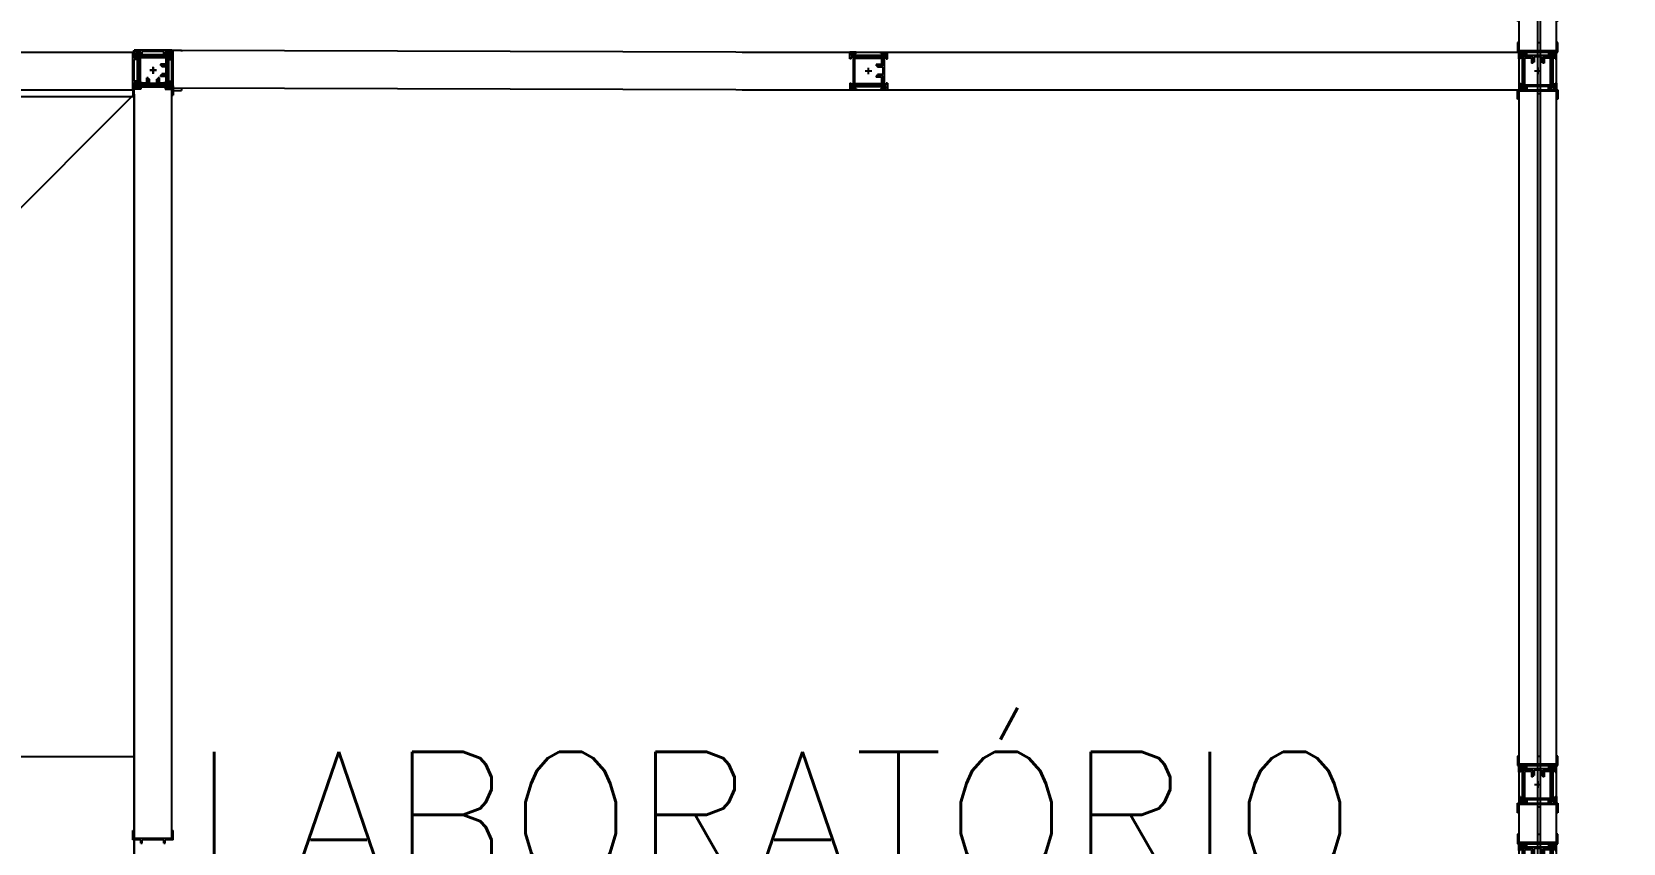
# Model space of a CAD drawing. Header units: millimetres. Extents: x 2280 to 2568, y 1267 to 1403.
# Drawn here: x 2296.326 to 2298.737, y 1352.318 to 1353.548 of the extents above; entities that cross this region are included whole.
import ezdxf

# ---------------------------------------------------------------- set-up
doc = ezdxf.new("R2010")
doc.units = ezdxf.units.MM
doc.linetypes.add('HIDDEN', pattern=[0.375, 0.25, -0.125])
for name, color, linetype in [('6', 6, 'Continuous'), ('ALV', 2, 'Continuous'), ('DIV', 2, 'Continuous'), ('PL-Áreas-Depto', 2, 'Continuous'), ('PROJEÇÃO', 1, 'HIDDEN'), ('REVISÃO', 6, 'Continuous'), ('TEXTO', 2, 'Continuous')]:
    doc.layers.add(name, color=color, linetype=linetype)
doc.layers.get('REVISÃO').off()
doc.styles.add('UNB-100', font='simplex.shx', dxfattribs={"height": 0.2})

# ---------------------------------------------------------------- blocks, each defined once
blk = doc.blocks.new('div c mtt')
at = {"layer": 'DIV'}
for p, q in [((-0.0185, 1.2285), (-0.0285, 1.2285)), ((-0.0285, 1.2185), (-0.0285, 1.2285)), ((-0.0265, 1.2185), (-0.0285, 1.2185)), ((-0.0235, 1.2265), (-0.0265, 1.2265)), ((-0.0265, 1.2265), (-0.0265, 1.2185)), ((-0.0235, 1.2265), (-0.0235, 1.1735)), ((-0.0235, 1.2215), (-0.0235, 1.2265)), ((-0.0075, 1.2215), (-0.0235, 1.2215)), ((-0.0215, 1.2265), (-0.0215, 1.2235)), ((-0.0185, 1.2265), (-0.0215, 1.2265)), ((0.0215, 1.2235), (-0.0215, 1.2235)), ((-0.0215, 1.1785), (-0.0215, 1.2215)), ((-0.0095, 1.2195), (-0.0195, 1.2195)), ((-0.0195, 1.1785), (-0.0195, 1.2195)), ((-0.0185, 1.2285), (-0.0185, 1.2265)), ((-0.0095, 1.2195), (-0.0095, 1.2115)), ((-0.0075, 1.2115), (-0.0095, 1.2115)), ((-0.0075, 1.2215), (-0.0075, 1.2115)), ((-0.0055, 1.2135), (-0.0075, 1.2135)), ((-0.0055, 1.2215), (-0.0055, 1.2135)), ((0.0055, 1.2215), (-0.0055, 1.2215)), ((0.0055, 1.2215), (0.0055, 1.2135)), ((0.0075, 1.2135), (0.0055, 1.2135)), ((0.0075, 1.2215), (0.0075, 1.2115)), ((0.0235, 1.2215), (0.0075, 1.2215)), ((0.0095, 1.2115), (0.0075, 1.2115)), ((0.0095, 1.2195), (0.0095, 1.2115)), ((0.0195, 1.2195), (0.0095, 1.2195)), ((0.0185, 1.2265), (0.0185, 1.2285)), ((0.0185, 1.2285), (0.0285, 1.2285)), ((0.0185, 1.2265), (0.0215, 1.2265)), ((0.0195, 1.1785), (0.0195, 1.2195)), ((0.0215, 1.2265), (0.0215, 1.2235)), ((0.0215, 1.1785), (0.0215, 1.2215)), ((0.0235, 1.1735), (0.0235, 1.2265)), ((0.0235, 1.2265), (0.0265, 1.2265)), ((0.0235, 1.2215), (0.0235, 1.2265)), ((0.0265, 1.2185), (0.0265, 1.2265)), ((0.0265, 1.2185), (0.0285, 1.2185)), ((0.0285, 1.2185), (0.0285, 1.2285)), ((-0.0051, 1.2), (0.0051, 1.2)), ((-0.0049, 1.2), (0.0049, 1.2)), ((0, 1.1949), (0, 1.2051)), ((0, 1.1951), (0, 1.2049)), ((-0.0305, 1.1571, 1.35), (-0.0305, 1.1715, 1.35)), ((-0.0305, 1.1715, 1.35), (-0.0185, 1.1715, 1.35)), ((-0.0285, 1.1815), (-0.0285, 1.1715)), ((-0.0265, 1.1815), (-0.0285, 1.1815)), ((-0.0185, 1.1715), (-0.0285, 1.1715)), ((0.0285, 1.1695, 1.35), (-0.0285, 1.1695, 1.35)), ((-0.0285, 1.1695, 1.35), (-0.0285, 1.1571, 1.35)), ((0.0285, 1.1695, 1.35), (-0.0285, 1.1695, 1.35)), ((-0.0285, 1.1695, 1.35), (-0.0285, 0.0305, 1.35)), ((-0.0265, 1.1815), (-0.0265, 1.1735)), ((-0.0235, 1.1735), (-0.0265, 1.1735)), ((-0.0215, 1.1785), (-0.0235, 1.1785)), ((-0.0235, 1.1785), (-0.0235, 1.1735)), ((-0.0215, 1.1735), (-0.0215, 1.1765)), ((0.0215, 1.1765), (-0.0215, 1.1765)), ((-0.0185, 1.1735), (-0.0215, 1.1735)), ((0.0195, 1.1785), (-0.0195, 1.1785)), ((-0.0185, 1.1715, 1.35), (-0.0185, 1.1765, 1.35)), ((-0.0185, 1.1765, 1.35), (-0.0165, 1.1765, 1.35)), ((-0.0185, 1.1715), (-0.0185, 1.1735)), ((-0.0165, 1.1765, 1.35), (-0.0165, 1.1715, 1.35)), ((-0.0165, 1.1715, 1.35), (0.0165, 1.1715, 1.35)), ((0.0165, 1.1715, 1.35), (0.0165, 1.1765, 1.35)), ((0.0165, 1.1765, 1.35), (0.0185, 1.1765, 1.35)), ((0.0185, 1.1765, 1.35), (0.0185, 1.1715, 1.35)), ((0.0185, 1.1735), (0.0185, 1.1715)), ((0.0185, 1.1735), (0.0215, 1.1735)), ((0.0185, 1.1715, 1.35), (0.0305, 1.1715, 1.35)), ((0.0185, 1.1715), (0.0285, 1.1715)), ((0.0235, 1.1785), (0.0215, 1.1785)), ((0.0215, 1.1735), (0.0215, 1.1765)), ((0.0235, 1.1785), (0.0235, 1.1735)), ((0.0235, 1.1735), (0.0265, 1.1735)), ((0.0265, 1.1815), (0.0285, 1.1815)), ((0.0265, 1.1735), (0.0265, 1.1815)), ((0.0285, 1.1815), (0.0285, 1.1715)), ((0.0285, 1.1571, 1.35), (0.0285, 1.1695, 1.35)), ((0.0285, 0.0305, 1.35), (0.0285, 1.1695, 1.35)), ((0.0305, 1.1715, 1.35), (0.0305, 1.1571, 1.35)), ((-0.0285, 1.1571, 1.35), (-0.0305, 1.1571, 1.35)), ((0.0305, 1.1571, 1.35), (0.0285, 1.1571, 1.35)), ((-0.0285, 0.0429, 1.35), (-0.0305, 0.0429, 1.35)), ((-0.0305, 0.0429, 1.35), (-0.0305, 0.0285, 1.35)), ((-0.0305, 0.0285, 1.35), (-0.0185, 0.0285, 1.35)), ((-0.0285, 0.0305, 1.35), (-0.0285, 0.0429, 1.35)), ((0.0285, 0.0305, 1.35), (-0.0285, 0.0305, 1.35)), ((-0.0285, 0.0305, 1.35), (0.0285, 0.0305, 1.35)), ((-0.0185, 0.0285), (-0.0285, 0.0285)), ((-0.0285, 0.0185), (-0.0285, 0.0285)), ((-0.0235, 0.0265), (-0.0265, 0.0265)), ((-0.0265, 0.0265), (-0.0265, 0.0185)), ((-0.0235, 0.0265), (-0.0235, -0.0265)), ((-0.0235, 0.0215), (-0.0235, 0.0265)), ((-0.0215, 0.0265), (-0.0215, 0.0235)), ((-0.0185, 0.0265), (-0.0215, 0.0265)), ((-0.0185, 0.0285, 1.35), (-0.0185, 0.0235, 1.35)), ((-0.0185, 0.0285), (-0.0185, 0.0265)), ((-0.0165, 0.0235, 1.35), (-0.0165, 0.0285, 1.35)), ((-0.0165, 0.0285, 1.35), (0.0165, 0.0285, 1.35)), ((0.0165, 0.0285, 1.35), (0.0165, 0.0235, 1.35)), ((0.0185, 0.0235, 1.35), (0.0185, 0.0285, 1.35)), ((0.0185, 0.0285, 1.35), (0.0305, 0.0285, 1.35)), ((0.0185, 0.0265), (0.0185, 0.0285)), ((0.0185, 0.0285), (0.0285, 0.0285)), ((0.0185, 0.0265), (0.0215, 0.0265)), ((0.0215, 0.0265), (0.0215, 0.0235)), ((0.0235, -0.0265), (0.0235, 0.0265)), ((0.0235, 0.0265), (0.0265, 0.0265)), ((0.0235, 0.0215), (0.0235, 0.0265)), ((0.0265, 0.0185), (0.0265, 0.0265)), ((0.0305, 0.0429, 1.35), (0.0285, 0.0429, 1.35)), ((0.0285, 0.0429, 1.35), (0.0285, 0.0305, 1.35)), ((0.0285, 0.0185), (0.0285, 0.0285)), ((0.0305, 0.0285, 1.35), (0.0305, 0.0429, 1.35)), ((-0.0265, 0.0185), (-0.0285, 0.0185)), ((-0.0075, 0.0215), (-0.0235, 0.0215)), ((0.0215, 0.0235), (-0.0215, 0.0235)), ((-0.0215, -0.0215), (-0.0215, 0.0215)), ((-0.0095, 0.0195), (-0.0195, 0.0195)), ((-0.0195, -0.0215), (-0.0195, 0.0195)), ((-0.0185, 0.0235, 1.35), (-0.0165, 0.0235, 1.35)), ((-0.0095, 0.0195), (-0.0095, 0.0115)), ((-0.0075, 0.0115), (-0.0095, 0.0115)), ((-0.0075, 0.0215), (-0.0075, 0.0115)), ((-0.0055, 0.0135), (-0.0075, 0.0135)), ((-0.0055, 0.0215), (-0.0055, 0.0135)), ((0.0055, 0.0215), (-0.0055, 0.0215)), ((-0.0049, 0), (0.0049, 0)), ((0, -0.0051), (0, 0.0051)), ((0, 0.0051), (0, -0.0051)), ((0, -0.0049), (0, 0.0049)), ((0.0055, 0.0215), (0.0055, 0.0135)), ((0.0075, 0.0135), (0.0055, 0.0135)), ((0.0075, 0.0215), (0.0075, 0.0115)), ((0.0235, 0.0215), (0.0075, 0.0215)), ((0.0095, 0.0115), (0.0075, 0.0115)), ((0.0095, 0.0195), (0.0095, 0.0115)), ((0.0195, 0.0195), (0.0095, 0.0195)), ((0.0165, 0.0235, 1.35), (0.0185, 0.0235, 1.35)), ((0.0195, -0.0215), (0.0195, 0.0195)), ((0.0215, -0.0215), (0.0215, 0.0215)), ((0.0265, 0.0185), (0.0285, 0.0185)), ((-0.0285, -0.0185), (-0.0285, -0.0285)), ((-0.0265, -0.0185), (-0.0285, -0.0185)), ((-0.0265, -0.0185), (-0.0265, -0.0265)), ((-0.0215, -0.0215), (-0.0235, -0.0215)), ((-0.0235, -0.0215), (-0.0235, -0.0265)), ((-0.0215, -0.0265), (-0.0215, -0.0235)), ((0.0215, -0.0235), (-0.0215, -0.0235)), ((0.0195, -0.0215), (-0.0195, -0.0215)), ((-0.0185, -0.0285, 1.35), (-0.0185, -0.0235, 1.35)), ((-0.0185, -0.0235, 1.35), (-0.0165, -0.0235, 1.35)), ((-0.0165, -0.0235, 1.35), (-0.0165, -0.0285, 1.35)), ((-0.0051, 0), (0.0051, 0)), ((-0.0051, 0), (0.0051, 0)), ((0.0165, -0.0285, 1.35), (0.0165, -0.0235, 1.35)), ((0.0165, -0.0235, 1.35), (0.0185, -0.0235, 1.35)), ((0.0185, -0.0235, 1.35), (0.0185, -0.0285, 1.35)), ((0.0235, -0.0215), (0.0215, -0.0215)), ((0.0215, -0.0265), (0.0215, -0.0235)), ((0.0235, -0.0215), (0.0235, -0.0265)), ((0.0265, -0.0185), (0.0285, -0.0185)), ((0.0265, -0.0265), (0.0265, -0.0185)), ((0.0285, -0.0185), (0.0285, -0.0285)), ((-0.0305, -0.0429, 1.35), (-0.0305, -0.0285, 1.35)), ((-0.0305, -0.0285, 1.35), (-0.0185, -0.0285, 1.35)), ((-0.0285, -0.0429, 1.35), (-0.0305, -0.0429, 1.35)), ((-0.0185, -0.0285), (-0.0285, -0.0285)), ((0.0285, -0.0305, 1.35), (-0.0285, -0.0305, 1.35)), ((-0.0285, -0.0305, 1.35), (-0.0285, -0.0429, 1.35)), ((0.0285, -0.0305, 1.35), (-0.0285, -0.0305, 1.35)), ((-0.0235, -0.0265), (-0.0265, -0.0265)), ((-0.0185, -0.0265), (-0.0215, -0.0265)), ((-0.0185, -0.0285), (-0.0185, -0.0265)), ((-0.0165, -0.0285, 1.35), (0.0165, -0.0285, 1.35)), ((0.0185, -0.0265), (0.0185, -0.0285)), ((0.0185, -0.0265), (0.0215, -0.0265)), ((0.0185, -0.0285, 1.35), (0.0305, -0.0285, 1.35)), ((0.0185, -0.0285), (0.0285, -0.0285)), ((0.0235, -0.0265), (0.0265, -0.0265)), ((0.0285, -0.0429, 1.35), (0.0285, -0.0305, 1.35)), ((0.0305, -0.0429, 1.35), (0.0285, -0.0429, 1.35)), ((0.0305, -0.0285, 1.35), (0.0305, -0.0429, 1.35))]:
    blk.add_line(p, q, dxfattribs=at)
at = {"layer": 'DIV', "color": 1}
for p, q in [((-0.0005, 1.1655, 1.35), (-0.0005, 0.0425, 1.35)), ((0.0035, 1.1655, 1.35), (-0.0005, 1.1655, 1.35)), ((0.0035, 1.1655, 1.35), (0.0035, 0.0425, 1.35)), ((0.0035, 0.0425, 1.35), (-0.0005, 0.0425, 1.35))]:
    blk.add_line(p, q, dxfattribs=at)
blk = doc.blocks.new('MTDIV')
for p, q in [((-0.0285, 0.0185), (-0.0285, 0.0285)), ((-0.0185, 0.0285), (-0.0285, 0.0285)), ((-0.0265, 0.0235), (-0.0265, 0.0265)), ((-0.0265, 0.0265), (-0.0185, 0.0265)), ((-0.0185, 0.0265), (-0.0185, 0.0285)), ((0.0185, 0.0265), (0.0185, 0.0285)), ((0.0185, 0.0285), (0.0285, 0.0285)), ((0.0185, 0.0265), (0.0265, 0.0265)), ((0.0265, 0.0235), (0.0265, 0.0265)), ((0.0285, 0.0185), (0.0285, 0.0285)), ((-0.0265, 0.0185), (-0.0285, 0.0185)), ((-0.0265, 0.0235), (0.0265, 0.0235)), ((-0.0215, 0.0235), (-0.0265, 0.0235)), ((-0.0265, 0.0185), (-0.0265, 0.0215)), ((-0.0265, 0.0215), (-0.0235, 0.0215)), ((-0.0235, 0.0215), (-0.0235, -0.0215)), ((-0.0215, 0.0235), (-0.0215, 0.0215)), ((-0.0215, 0.0215), (0.0215, 0.0215)), ((-0.0215, 0.0195), (0.0195, 0.0195)), ((-0.0215, 0.0195), (-0.0215, -0.0195)), ((-0.0049, 0), (0.0049, 0)), ((0, -0.0049), (0, 0.0049)), ((0.0115, 0.0095), (0.0115, 0.0075)), ((0.0195, 0.0095), (0.0115, 0.0095)), ((0.0215, 0.0075), (0.0115, 0.0075)), ((0.0135, 0.0075), (0.0135, 0.0055)), ((0.0215, 0.0055), (0.0135, 0.0055)), ((0.0195, 0.0195), (0.0195, 0.0095)), ((0.0215, 0.0235), (0.0215, 0.0075)), ((0.0215, 0.0235), (0.0265, 0.0235)), ((0.0215, 0.0055), (0.0215, -0.0055)), ((0.0235, 0.0215), (0.0235, -0.0215)), ((0.0265, 0.0215), (0.0235, 0.0215)), ((0.0265, 0.0185), (0.0265, 0.0215)), ((0.0265, 0.0185), (0.0285, 0.0185)), ((-0.0285, -0.0185), (-0.0285, -0.0285)), ((-0.0285, -0.0185), (-0.0265, -0.0185)), ((-0.0265, -0.0185), (-0.0265, -0.0215)), ((-0.0265, -0.0215), (-0.0235, -0.0215)), ((0.0265, -0.0235), (-0.0265, -0.0235)), ((-0.0265, -0.0235), (-0.0265, -0.0265)), ((-0.0215, -0.0235), (-0.0265, -0.0235)), ((-0.0215, -0.0195), (0.0195, -0.0195)), ((-0.0215, -0.0215), (0.0215, -0.0215)), ((-0.0215, -0.0215), (-0.0215, -0.0235)), ((0.0115, -0.0075), (0.0115, -0.0095)), ((0.0215, -0.0075), (0.0115, -0.0075)), ((0.0195, -0.0095), (0.0115, -0.0095)), ((0.0135, -0.0055), (0.0135, -0.0075)), ((0.0215, -0.0055), (0.0135, -0.0055)), ((0.0195, -0.0095), (0.0195, -0.0195)), ((0.0215, -0.0075), (0.0215, -0.0235)), ((0.0215, -0.0235), (0.0265, -0.0235)), ((0.0265, -0.0215), (0.0235, -0.0215)), ((0.0265, -0.0185), (0.0265, -0.0215)), ((0.0285, -0.0185), (0.0265, -0.0185)), ((0.0265, -0.0235), (0.0265, -0.0265)), ((0.0285, -0.0185), (0.0285, -0.0285)), ((-0.0185, -0.0285), (-0.0285, -0.0285)), ((-0.0185, -0.0265), (-0.0265, -0.0265)), ((-0.0185, -0.0265), (-0.0185, -0.0285)), ((0.0185, -0.0265), (0.0185, -0.0285)), ((0.0265, -0.0265), (0.0185, -0.0265)), ((0.0185, -0.0285), (0.0285, -0.0285))]:
    blk.add_line(p, q)

msp = doc.modelspace()

# ---------------------------------------------------------------- linework, layer by layer
at = {"layer": 'ALV', "ltscale": 10}
for p, q in [((2296.4809, 1353.4491, 0.0149), (2294.2309, 1353.449, 0.0153)), ((2295.4822, 1352.4534, 0.0515), (2296.4809, 1353.4534, -0.2216)), ((2296.4809, 1351.1034, -0.2216), (2296.4809, 1353.4534, 0.0153)), ((2296.4809, 1352.449, 0.0153), (2294.2309, 1352.449, 0.0153)), ((2296.4809, 1351.1, 0.0057), (2296.4809, 1352.45, 0.0057))]:
    msp.add_line(p, q, dxfattribs=at)
at = {"layer": 'ALV'}
msp.add_line((2296.4809, 1352.45, -0.2943), (2296.4809, 1353.45, -0.2943), dxfattribs=at)
at = {"layer": 'DIV'}
for p, q in [((2295.0899, 1353.5169, 0.0153), (2296.4789, 1353.5169, 0.0057)), ((2296.4909, 1353.5178, 0.0057), (2296.4789, 1353.5178, 0.0057)), ((2296.4789, 1353.4608, 0.0057), (2296.4789, 1353.5178, 0.0057)), ((2296.5379, 1353.5198, 0.0057), (2296.4809, 1353.5198, 0.0057)), ((2296.4809, 1353.5078, 0.0057), (2296.4809, 1353.5198, 0.0057)), ((2296.4809, 1353.5078, 0.0057), (2296.4809, 1353.5178, 0.0057)), ((2296.4909, 1353.5178, 0.0057), (2296.4809, 1353.5178, 0.0057)), ((2296.4809, 1353.5078, 0.0057), (2296.4809, 1353.5178, 0.0057)), ((2296.4909, 1353.5178, 0.0057), (2296.4809, 1353.5178, 0.0057)), ((2296.4809, 1353.5078, 0.0057), (2296.4809, 1353.5178, 0.0057)), ((2296.4909, 1353.5178, 0.0057), (2296.4809, 1353.5178, 0.0057)), ((2296.4829, 1353.5128, 0.0057), (2296.4829, 1353.5158, 0.0057)), ((2296.4829, 1353.5158, 0.0057), (2296.4909, 1353.5158, 0.0057)), ((2296.4829, 1353.5128, 0.0057), (2296.4829, 1353.5158, 0.0057)), ((2296.4829, 1353.5158, 0.0057), (2296.4909, 1353.5158, 0.0057)), ((2296.4859, 1353.5158, 0.0057), (2296.4829, 1353.5158, 0.0057)), ((2296.4829, 1353.5078, 0.0057), (2296.4829, 1353.5158, 0.0057)), ((2296.4859, 1353.4628, 0.0057), (2296.4859, 1353.5158, 0.0057)), ((2296.4859, 1353.5108, 0.0057), (2296.4859, 1353.5158, 0.0057)), ((2296.4909, 1353.5158, 0.0057), (2296.4879, 1353.5158, 0.0057)), ((2296.4879, 1353.5158, 0.0057), (2296.4879, 1353.5128, 0.0057)), ((2296.4909, 1353.5158, 0.0057), (2296.4909, 1353.5178, 0.0057)), ((2296.4909, 1353.5158, 0.0057), (2296.4909, 1353.5178, 0.0057)), ((2296.4909, 1353.5128, 0.0057), (2296.4909, 1353.5178, 0.0057)), ((2296.4909, 1353.5178, 0.0057), (2296.4909, 1353.5158, 0.0057)), ((2296.4929, 1353.5128, 0.0057), (2296.4929, 1353.5178, 0.0057)), ((2296.5259, 1353.5178, 0.0057), (2296.4929, 1353.5178, 0.0057)), ((2296.5259, 1353.5128, 0.0057), (2296.5259, 1353.5178, 0.0057)), ((2296.5279, 1353.5158, 0.0057), (2296.5279, 1353.5178, 0.0057)), ((2296.5279, 1353.5178, 0.0057), (2296.5379, 1353.5178, 0.0057)), ((2296.5279, 1353.5158, 0.0057), (2296.5279, 1353.5178, 0.0057)), ((2296.5279, 1353.5178, 0.0057), (2296.5379, 1353.5178, 0.0057)), ((2296.5279, 1353.5128, 0.0057), (2296.5279, 1353.5178, 0.0057)), ((2296.5399, 1353.5178, 0.0057), (2296.5279, 1353.5178, 0.0057)), ((2296.5279, 1353.5178, 0.0057), (2296.5379, 1353.5178, 0.0057)), ((2296.5279, 1353.5158, 0.0057), (2296.5279, 1353.5178, 0.0057)), ((2296.5279, 1353.5158, 0.0057), (2296.5359, 1353.5158, 0.0057)), ((2296.5279, 1353.5158, 0.0057), (2296.5359, 1353.5158, 0.0057)), ((2296.5279, 1353.5158, 0.0057), (2296.5309, 1353.5158, 0.0057)), ((2296.5309, 1353.5158, 0.0057), (2296.5309, 1353.5128, 0.0057)), ((2296.5329, 1353.5158, 0.0057), (2296.5329, 1353.4628, 0.0057)), ((2296.5329, 1353.5158, 0.0057), (2296.5359, 1353.5158, 0.0057)), ((2296.5329, 1353.5108, 0.0057), (2296.5329, 1353.5158, 0.0057)), ((2296.5359, 1353.5128, 0.0057), (2296.5359, 1353.5158, 0.0057)), ((2296.5359, 1353.5128, 0.0057), (2296.5359, 1353.5158, 0.0057)), ((2296.5359, 1353.5158, 0.0057), (2296.5359, 1353.5078, 0.0057)), ((2296.5379, 1353.5198, 0.0057), (2297.5632, 1353.5169, -2.9112)), ((2296.5379, 1353.5078, 0.0057), (2296.5379, 1353.5198, 0.0057)), ((2296.5379, 1353.5198, 0.0057), (2296.5523, 1353.5198, 0.0057)), ((2296.5379, 1353.5078, 0.0057), (2296.5379, 1353.5178, 0.0057)), ((2296.5379, 1353.5078, 0.0057), (2296.5379, 1353.5178, 0.0057)), ((2296.5379, 1353.5078, 0.0057), (2296.5379, 1353.5178, 0.0057)), ((2296.5399, 1353.4608, 0.0057), (2296.5399, 1353.5178, 0.0057)), ((2296.5523, 1353.5198, 0.0057), (2296.5523, 1353.5178, 0.0057)), ((2297.4021, 1353.5169, -2.85), (2298.5794, 1353.5169, 1.35)), ((2296.4829, 1353.5078, 0.0057), (2296.4809, 1353.5078, 0.0057)), ((2296.4829, 1353.5078, 0.0057), (2296.4809, 1353.5078, 0.0057)), ((2296.4859, 1353.5078, 0.0057), (2296.4809, 1353.5078, 0.0057)), ((2296.4829, 1353.5078, 0.0057), (2296.4809, 1353.5078, 0.0057)), ((2296.4859, 1353.5058, 0.0057), (2296.4809, 1353.5058, 0.0057)), ((2296.4809, 1353.4728, 0.0057), (2296.4809, 1353.5058, 0.0057)), ((2296.4829, 1353.5128, 0.0057), (2296.5359, 1353.5128, 0.0057)), ((2296.4879, 1353.5128, 0.0057), (2296.4829, 1353.5128, 0.0057)), ((2296.4829, 1353.5128, 0.0057), (2296.5359, 1353.5128, 0.0057)), ((2296.4879, 1353.5128, 0.0057), (2296.4829, 1353.5128, 0.0057)), ((2296.4829, 1353.5078, 0.0057), (2296.4829, 1353.5108, 0.0057)), ((2296.4829, 1353.5108, 0.0057), (2296.4859, 1353.5108, 0.0057)), ((2296.4829, 1353.5078, 0.0057), (2296.4829, 1353.5108, 0.0057)), ((2296.4829, 1353.5108, 0.0057), (2296.4859, 1353.5108, 0.0057)), ((2296.4859, 1353.5108, 0.0057), (2296.4859, 1353.4678, 0.0057)), ((2296.4859, 1353.5108, 0.0057), (2296.4859, 1353.4678, 0.0057)), ((2296.4879, 1353.5108, 0.0057), (2296.4859, 1353.5108, 0.0057)), ((2296.4859, 1353.5078, 0.0057), (2296.4859, 1353.5058, 0.0057)), ((2296.4879, 1353.5128, 0.0057), (2296.4879, 1353.5108, 0.0057)), ((2296.4879, 1353.5128, 0.0057), (2296.4879, 1353.5108, 0.0057)), ((2296.5309, 1353.5128, 0.0057), (2296.4879, 1353.5128, 0.0057)), ((2296.4879, 1353.5108, 0.0057), (2296.5309, 1353.5108, 0.0057)), ((2296.4879, 1353.5108, 0.0057), (2296.5309, 1353.5108, 0.0057)), ((2296.4879, 1353.5108, 0.0057), (2296.4879, 1353.4678, 0.0057)), ((2296.4879, 1353.5088, 0.0057), (2296.5289, 1353.5088, 0.0057)), ((2296.4879, 1353.5088, 0.0057), (2296.4879, 1353.4698, 0.0057)), ((2296.4879, 1353.5088, 0.0057), (2296.5289, 1353.5088, 0.0057)), ((2296.4879, 1353.5088, 0.0057), (2296.4879, 1353.4698, 0.0057)), ((2296.4899, 1353.5108, 0.0057), (2296.4899, 1353.4698, 0.0057)), ((2296.5289, 1353.5108, 0.0057), (2296.4899, 1353.5108, 0.0057)), ((2296.4909, 1353.5128, 0.0057), (2296.4929, 1353.5128, 0.0057)), ((2296.5094, 1353.4842, 0.0057), (2296.5094, 1353.4944, 0.0057)), ((2296.5094, 1353.4842, 0.0057), (2296.5094, 1353.4944, 0.0057)), ((2296.5094, 1353.4842, 0.0057), (2296.5094, 1353.4944, 0.0057)), ((2296.5094, 1353.4844, 0.0057), (2296.5094, 1353.4943, 0.0057)), ((2296.5094, 1353.4844, 0.0057), (2296.5094, 1353.4943, 0.0057)), ((2296.5094, 1353.4943, 0.0057), (2296.5094, 1353.4844, 0.0057)), ((2296.5289, 1353.4988, 0.0057), (2296.5209, 1353.4988, 0.0057)), ((2296.5209, 1353.4988, 0.0057), (2296.5209, 1353.4968, 0.0057)), ((2296.5289, 1353.4988, 0.0057), (2296.5209, 1353.4988, 0.0057)), ((2296.5209, 1353.4988, 0.0057), (2296.5209, 1353.4968, 0.0057)), ((2296.5309, 1353.4968, 0.0057), (2296.5209, 1353.4968, 0.0057)), ((2296.5309, 1353.4968, 0.0057), (2296.5209, 1353.4968, 0.0057)), ((2296.5229, 1353.4968, 0.0057), (2296.5229, 1353.4948, 0.0057)), ((2296.5229, 1353.4968, 0.0057), (2296.5229, 1353.4948, 0.0057)), ((2296.5309, 1353.4948, 0.0057), (2296.5229, 1353.4948, 0.0057)), ((2296.5309, 1353.4948, 0.0057), (2296.5229, 1353.4948, 0.0057)), ((2296.5259, 1353.5128, 0.0057), (2296.5279, 1353.5128, 0.0057)), ((2296.5289, 1353.5108, 0.0057), (2296.5289, 1353.4698, 0.0057)), ((2296.5289, 1353.5088, 0.0057), (2296.5289, 1353.4988, 0.0057)), ((2296.5289, 1353.5088, 0.0057), (2296.5289, 1353.4988, 0.0057)), ((2296.5309, 1353.5128, 0.0057), (2296.5309, 1353.4968, 0.0057)), ((2296.5309, 1353.5128, 0.0057), (2296.5359, 1353.5128, 0.0057)), ((2296.5309, 1353.5128, 0.0057), (2296.5309, 1353.4968, 0.0057)), ((2296.5309, 1353.5128, 0.0057), (2296.5359, 1353.5128, 0.0057)), ((2296.5309, 1353.5108, 0.0057), (2296.5309, 1353.4678, 0.0057)), ((2296.5329, 1353.5108, 0.0057), (2296.5309, 1353.5108, 0.0057)), ((2296.5309, 1353.4948, 0.0057), (2296.5309, 1353.4838, 0.0057)), ((2296.5309, 1353.4948, 0.0057), (2296.5309, 1353.4838, 0.0057)), ((2296.5329, 1353.5108, 0.0057), (2296.5329, 1353.4678, 0.0057)), ((2296.5359, 1353.5108, 0.0057), (2296.5329, 1353.5108, 0.0057)), ((2296.5329, 1353.5108, 0.0057), (2296.5329, 1353.4678, 0.0057)), ((2296.5359, 1353.5108, 0.0057), (2296.5329, 1353.5108, 0.0057)), ((2296.5329, 1353.5078, 0.0057), (2296.5329, 1353.5058, 0.0057)), ((2296.5329, 1353.5078, 0.0057), (2296.5379, 1353.5078, 0.0057)), ((2296.5329, 1353.5058, 0.0057), (2296.5379, 1353.5058, 0.0057)), ((2296.5359, 1353.5078, 0.0057), (2296.5359, 1353.5108, 0.0057)), ((2296.5359, 1353.5078, 0.0057), (2296.5359, 1353.5108, 0.0057)), ((2296.5359, 1353.5078, 0.0057), (2296.5379, 1353.5078, 0.0057)), ((2296.5359, 1353.5078, 0.0057), (2296.5379, 1353.5078, 0.0057)), ((2296.5359, 1353.5078, 0.0057), (2296.5379, 1353.5078, 0.0057)), ((2296.5379, 1353.4728, 0.0057), (2296.5379, 1353.5058, 0.0057)), ((2297.6202, 1353.5119, -2.85), (2297.5672, 1353.5119, -2.85)), ((2297.6152, 1353.5099, -2.85), (2297.5722, 1353.5099, -2.85)), ((2297.6152, 1353.5079, -2.85), (2297.5742, 1353.5079, -2.85)), ((2296.4859, 1353.4728, 0.0057), (2296.4809, 1353.4728, 0.0057)), ((2296.4809, 1353.4708, 0.0057), (2296.4809, 1353.4608, 0.0057)), ((2296.4809, 1353.4708, 0.0057), (2296.4829, 1353.4708, 0.0057)), ((2296.4809, 1353.4708, 0.0057), (2296.4809, 1353.4608, 0.0057)), ((2296.4809, 1353.4708, 0.0057), (2296.4829, 1353.4708, 0.0057)), ((2296.4859, 1353.4708, 0.0057), (2296.4809, 1353.4708, 0.0057)), ((2296.4809, 1353.4588, 0.0057), (2296.4809, 1353.4708, 0.0057)), ((2296.4829, 1353.4708, 0.0057), (2296.4809, 1353.4708, 0.0057)), ((2296.4809, 1353.4708, 0.0057), (2296.4809, 1353.4608, 0.0057)), ((2296.4829, 1353.4708, 0.0057), (2296.4829, 1353.4678, 0.0057)), ((2296.4829, 1353.4708, 0.0057), (2296.4829, 1353.4678, 0.0057)), ((2296.4829, 1353.4628, 0.0057), (2296.4829, 1353.4708, 0.0057)), ((2296.4829, 1353.4678, 0.0057), (2296.4859, 1353.4678, 0.0057)), ((2296.4829, 1353.4678, 0.0057), (2296.4859, 1353.4678, 0.0057)), ((2296.4859, 1353.4728, 0.0057), (2296.4859, 1353.4708, 0.0057)), ((2296.5019, 1353.4678, 0.0057), (2296.4859, 1353.4678, 0.0057)), ((2296.4859, 1353.4678, 0.0057), (2296.4859, 1353.4628, 0.0057)), ((2296.4879, 1353.4698, 0.0057), (2296.5289, 1353.4698, 0.0057)), ((2296.4879, 1353.4698, 0.0057), (2296.5289, 1353.4698, 0.0057)), ((2296.4879, 1353.4678, 0.0057), (2296.5309, 1353.4678, 0.0057)), ((2296.4879, 1353.4678, 0.0057), (2296.4879, 1353.4658, 0.0057)), ((2296.4879, 1353.4678, 0.0057), (2296.5309, 1353.4678, 0.0057)), ((2296.4879, 1353.4678, 0.0057), (2296.4879, 1353.4658, 0.0057)), ((2296.4999, 1353.4698, 0.0057), (2296.4899, 1353.4698, 0.0057)), ((2296.4909, 1353.4709, 0.0057), (2296.4909, 1353.4659, 0.0057)), ((2296.4909, 1353.4709, 0.0057), (2296.4929, 1353.4709, 0.0057)), ((2296.4929, 1353.4709, 0.0057), (2296.4929, 1353.4659, 0.0057)), ((2296.4999, 1353.4698, 0.0057), (2296.4999, 1353.4778, 0.0057)), ((2296.5019, 1353.4778, 0.0057), (2296.4999, 1353.4778, 0.0057)), ((2296.5019, 1353.4678, 0.0057), (2296.5019, 1353.4778, 0.0057)), ((2296.5039, 1353.4758, 0.0057), (2296.5019, 1353.4758, 0.0057)), ((2296.5039, 1353.4678, 0.0057), (2296.5039, 1353.4758, 0.0057)), ((2296.5149, 1353.4678, 0.0057), (2296.5039, 1353.4678, 0.0057)), ((2296.5145, 1353.4893, 0.0057), (2296.5043, 1353.4893, 0.0057)), ((2296.5043, 1353.4893, 0.0057), (2296.5145, 1353.4893, 0.0057)), ((2296.5043, 1353.4893, 0.0057), (2296.5145, 1353.4893, 0.0057)), ((2296.5045, 1353.4893, 0.0057), (2296.5144, 1353.4893, 0.0057)), ((2296.5045, 1353.4893, 0.0057), (2296.5144, 1353.4893, 0.0057)), ((2296.5045, 1353.4893, 0.0057), (2296.5144, 1353.4893, 0.0057)), ((2296.5149, 1353.4678, 0.0057), (2296.5149, 1353.4758, 0.0057)), ((2296.5169, 1353.4758, 0.0057), (2296.5149, 1353.4758, 0.0057)), ((2296.5169, 1353.4678, 0.0057), (2296.5169, 1353.4778, 0.0057)), ((2296.5189, 1353.4778, 0.0057), (2296.5169, 1353.4778, 0.0057)), ((2296.5329, 1353.4678, 0.0057), (2296.5169, 1353.4678, 0.0057)), ((2296.5189, 1353.4698, 0.0057), (2296.5189, 1353.4778, 0.0057)), ((2296.5289, 1353.4698, 0.0057), (2296.5189, 1353.4698, 0.0057)), ((2296.5309, 1353.4818, 0.0057), (2296.5209, 1353.4818, 0.0057)), ((2296.5209, 1353.4818, 0.0057), (2296.5209, 1353.4798, 0.0057)), ((2296.5309, 1353.4818, 0.0057), (2296.5209, 1353.4818, 0.0057)), ((2296.5209, 1353.4818, 0.0057), (2296.5209, 1353.4798, 0.0057)), ((2296.5289, 1353.4798, 0.0057), (2296.5209, 1353.4798, 0.0057)), ((2296.5289, 1353.4798, 0.0057), (2296.5209, 1353.4798, 0.0057)), ((2296.5309, 1353.4838, 0.0057), (2296.5229, 1353.4838, 0.0057)), ((2296.5229, 1353.4838, 0.0057), (2296.5229, 1353.4818, 0.0057)), ((2296.5309, 1353.4838, 0.0057), (2296.5229, 1353.4838, 0.0057)), ((2296.5229, 1353.4838, 0.0057), (2296.5229, 1353.4818, 0.0057)), ((2296.5259, 1353.4709, 0.0057), (2296.5259, 1353.4659, 0.0057)), ((2296.5259, 1353.4709, 0.0057), (2296.5279, 1353.4709, 0.0057)), ((2296.5279, 1353.4709, 0.0057), (2296.5279, 1353.4659, 0.0057)), ((2296.5289, 1353.4798, 0.0057), (2296.5289, 1353.4698, 0.0057)), ((2296.5289, 1353.4798, 0.0057), (2296.5289, 1353.4698, 0.0057)), ((2296.5309, 1353.4818, 0.0057), (2296.5309, 1353.4658, 0.0057)), ((2296.5309, 1353.4818, 0.0057), (2296.5309, 1353.4658, 0.0057)), ((2296.5329, 1353.4728, 0.0057), (2296.5329, 1353.4708, 0.0057)), ((2296.5329, 1353.4728, 0.0057), (2296.5379, 1353.4728, 0.0057)), ((2296.5329, 1353.4708, 0.0057), (2296.5379, 1353.4708, 0.0057)), ((2296.5359, 1353.4678, 0.0057), (2296.5329, 1353.4678, 0.0057)), ((2296.5359, 1353.4678, 0.0057), (2296.5329, 1353.4678, 0.0057)), ((2296.5329, 1353.4678, 0.0057), (2296.5329, 1353.4628, 0.0057)), ((2296.5359, 1353.4708, 0.0057), (2296.5359, 1353.4678, 0.0057)), ((2296.5379, 1353.4708, 0.0057), (2296.5359, 1353.4708, 0.0057)), ((2296.5359, 1353.4708, 0.0057), (2296.5359, 1353.4678, 0.0057)), ((2296.5379, 1353.4708, 0.0057), (2296.5359, 1353.4708, 0.0057)), ((2296.5359, 1353.4708, 0.0057), (2296.5379, 1353.4708, 0.0057)), ((2296.5359, 1353.4708, 0.0057), (2296.5359, 1353.4628, 0.0057)), ((2296.5379, 1353.4708, 0.0057), (2296.5379, 1353.4608, 0.0057)), ((2296.5379, 1353.4708, 0.0057), (2296.5379, 1353.4608, 0.0057)), ((2296.5379, 1353.4588, 0.0057), (2296.5379, 1353.4708, 0.0057)), ((2296.5379, 1353.4708, 0.0057), (2296.5379, 1353.4608, 0.0057)), ((2297.6152, 1353.4669, -2.85), (2297.5722, 1353.4669, -2.85)), ((2297.6152, 1353.4689, -2.85), (2297.5742, 1353.4689, -2.85)), ((2295.0899, 1353.4599, 0.0153), (2296.4789, 1353.4598, 0.0057)), ((2296.4789, 1353.4659, 0.0057), (2296.4789, 1353.4516, 0.0057)), ((2296.4909, 1353.4659, 0.0057), (2296.4789, 1353.4659, 0.0057)), ((2296.4789, 1353.4516, 0.0057), (2296.4809, 1353.4516, 0.0057)), ((2296.4809, 1352.3249, 0.0057), (2296.4809, 1353.4639, 0.0057)), ((2296.5379, 1353.4639, 0.0057), (2296.4809, 1353.4639, 0.0057)), ((2296.4909, 1353.4608, 0.0057), (2296.4809, 1353.4608, 0.0057)), ((2296.4909, 1353.4608, 0.0057), (2296.4809, 1353.4608, 0.0057)), ((2296.4909, 1353.4608, 0.0057), (2296.4809, 1353.4608, 0.0057)), ((2296.5359, 1353.4658, 0.0057), (2296.4829, 1353.4658, 0.0057)), ((2296.4829, 1353.4658, 0.0057), (2296.4829, 1353.4628, 0.0057)), ((2296.4879, 1353.4658, 0.0057), (2296.4829, 1353.4658, 0.0057)), ((2296.5359, 1353.4658, 0.0057), (2296.4829, 1353.4658, 0.0057)), ((2296.4829, 1353.4658, 0.0057), (2296.4829, 1353.4628, 0.0057)), ((2296.4879, 1353.4658, 0.0057), (2296.4829, 1353.4658, 0.0057)), ((2296.4909, 1353.4628, 0.0057), (2296.4829, 1353.4628, 0.0057)), ((2296.4909, 1353.4628, 0.0057), (2296.4829, 1353.4628, 0.0057)), ((2296.4859, 1353.4628, 0.0057), (2296.4829, 1353.4628, 0.0057)), ((2296.5309, 1353.4658, 0.0057), (2296.4879, 1353.4658, 0.0057)), ((2296.4879, 1353.4628, 0.0057), (2296.4879, 1353.4658, 0.0057)), ((2296.4909, 1353.4628, 0.0057), (2296.4879, 1353.4628, 0.0057)), ((2296.4909, 1353.4628, 0.0057), (2296.4909, 1353.4608, 0.0057)), ((2296.4909, 1353.4628, 0.0057), (2296.4909, 1353.4608, 0.0057)), ((2296.4909, 1353.4608, 0.0057), (2296.4909, 1353.4628, 0.0057)), ((2296.5259, 1353.4659, 0.0057), (2296.4929, 1353.4659, 0.0057)), ((2296.5399, 1353.4659, 0.0057), (2296.5279, 1353.4659, 0.0057)), ((2296.5279, 1353.4628, 0.0057), (2296.5279, 1353.4608, 0.0057)), ((2296.5359, 1353.4628, 0.0057), (2296.5279, 1353.4628, 0.0057)), ((2296.5279, 1353.4628, 0.0057), (2296.5279, 1353.4608, 0.0057)), ((2296.5359, 1353.4628, 0.0057), (2296.5279, 1353.4628, 0.0057)), ((2296.5279, 1353.4628, 0.0057), (2296.5309, 1353.4628, 0.0057)), ((2296.5279, 1353.4628, 0.0057), (2296.5279, 1353.4608, 0.0057)), ((2296.5279, 1353.4608, 0.0057), (2296.5379, 1353.4608, 0.0057)), ((2296.5279, 1353.4608, 0.0057), (2296.5379, 1353.4608, 0.0057)), ((2296.5279, 1353.4608, 0.0057), (2296.5379, 1353.4608, 0.0057)), ((2296.5309, 1353.4658, 0.0057), (2296.5359, 1353.4658, 0.0057)), ((2296.5309, 1353.4658, 0.0057), (2296.5359, 1353.4658, 0.0057)), ((2296.5309, 1353.4628, 0.0057), (2296.5309, 1353.4658, 0.0057)), ((2296.5329, 1353.4628, 0.0057), (2296.5359, 1353.4628, 0.0057)), ((2296.5359, 1353.4658, 0.0057), (2296.5359, 1353.4628, 0.0057)), ((2296.5359, 1353.4658, 0.0057), (2296.5359, 1353.4628, 0.0057)), ((2296.5379, 1352.3249, 0.0057), (2296.5379, 1353.4639, 0.0057)), ((2296.5379, 1353.4628, 0.0057), (2297.5632, 1353.4599, -2.9112)), ((2296.5379, 1353.4588, 0.0057), (2296.5523, 1353.4588, 0.0057)), ((2296.5379, 1353.4516, 0.0057), (2296.5399, 1353.4516, 0.0057)), ((2296.5399, 1353.4659, 0.0057), (2296.5399, 1353.4516, 0.0057)), ((2296.5523, 1353.4608, 0.0057), (2296.5523, 1353.4588, 0.0057)), ((2297.4021, 1353.4599, -2.85), (2298.5794, 1353.4599, 1.35)), ((2297.5672, 1353.4649, -2.85), (2297.6202, 1353.4649, -2.85)), ((2296.4789, 1352.3373, 0.0057), (2296.4809, 1352.3373, 0.0057)), ((2296.4789, 1352.3229, 0.0057), (2296.4789, 1352.3373, 0.0057)), ((2296.5379, 1352.3373, 0.0057), (2296.5399, 1352.3373, 0.0057)), ((2296.5399, 1352.3229, 0.0057), (2296.5399, 1352.3373, 0.0057)), ((2296.4909, 1352.3229, 0.0057), (2296.4789, 1352.3229, 0.0057)), ((2296.5379, 1352.3249, 0.0057), (2296.4809, 1352.3249, 0.0057)), ((2296.4909, 1352.3179, 0.0057), (2296.4909, 1352.3229, 0.0057)), ((2296.4909, 1352.3179, 0.0057), (2296.4929, 1352.3179, 0.0057)), ((2296.4929, 1352.3179, 0.0057), (2296.4929, 1352.3229, 0.0057)), ((2296.5259, 1352.3229, 0.0057), (2296.4929, 1352.3229, 0.0057)), ((2296.5259, 1352.3179, 0.0057), (2296.5259, 1352.3229, 0.0057)), ((2296.5259, 1352.3179, 0.0057), (2296.5279, 1352.3179, 0.0057)), ((2296.5279, 1352.3179, 0.0057), (2296.5279, 1352.3229, 0.0057)), ((2296.5399, 1352.3229, 0.0057), (2296.5279, 1352.3229, 0.0057))]:
    msp.add_line(p, q, dxfattribs=at)
at = {"layer": 'PL-Áreas-Depto'}
msp.add_lwpolyline([(2300.2322, 1339.9584), (2300.2322, 1340.1784), (2298.6364, 1340.1784), (2298.6364, 1358.3784), (2291.2322, 1358.3784), (2282.0322, 1358.3784), (2282.0322, 1358.1234), (2281.9922, 1358.1234), (2281.9922, 1352.4334), (2282.0322, 1352.4334), (2282.0322, 1352.1234), (2281.9922, 1352.1234), (2281.9922, 1346.4334), (2282.0322, 1346.4334), (2282.0322, 1346.1234), (2281.9922, 1346.1234), (2281.9922, 1340.4334), (2282.0322, 1340.4334), (2282.0322, 1340.1784), (2285.0322, 1340.1784), (2285.0322, 1339.9584)], dxfattribs=at)
at = {"layer": 'PROJEÇÃO', "linetype": 'Continuous'}
msp.add_line((2296.4809, 1353.4534, 0.0153), (2296.4809, 1351.1034, -0.2216), dxfattribs=at)
msp.add_line((2296.4809, 1353.4534, 0.0153), (2296.4809, 1351.1034, -0.2216), dxfattribs=at)

# ---------------------------------------------------------------- block references
at = {"layer": '6'}
for p in [(2298.6079, 1352.4069), (2298.6079, 1351.2069)]:
    msp.add_blockref('div c mtt', p, dxfattribs=at)
at = {"layer": 'DIV'}
msp.add_blockref('MTDIV', (2297.5937, 1353.4884, -2.85), dxfattribs=at)
at = {"layer": 'REVISÃO'}
for p in [(2298.6079, 1353.4884, -2.85), (2298.6079, 1352.2884, -2.85)]:
    msp.add_blockref('div c mtt', p, dxfattribs=at)

# ---------------------------------------------------------------- texts
at = {"layer": 'TEXTO', "style": 'UNB-100'}
msp.add_text('LABORATÓRIO', height=0.2, dxfattribs=at).set_placement((2296.5679, 1352.2562))

doc.saveas('drawing.dxf')
